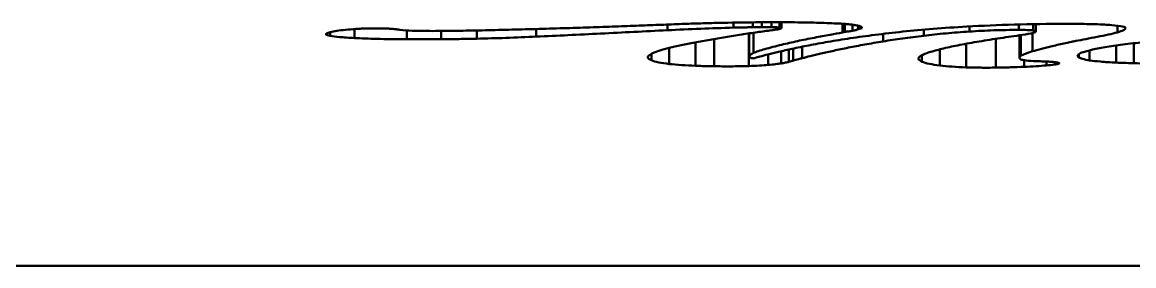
# Model space of a CAD drawing. Header units: inches. Extents: x 0.5 to 16.8, y 0.4 to 9.6.
# Drawn here: x 5.1513 to 5.4384, y 2.1155 to 2.1785 of the extents above; entities that cross this region are included whole.
import ezdxf

# ---------------------------------------------------------------- set-up
doc = ezdxf.new("R2010")
doc.units = ezdxf.units.IN
doc.header["$LTSCALE"] = 0.75
doc.header["$MEASUREMENT"] = 0
doc.layers.add('Visible', color=7, linetype='Continuous', lineweight=50)

msp = doc.modelspace()

# ---------------------------------------------------------------- linework, layer by layer
at = {"layer": 'Visible'}
for p, q in [((5.23711, 2.17437, -0.61249), (5.23711, 2.1767, -0.61269)), ((5.25059, 2.17406, -0.61622), (5.25059, 2.17635, -0.61641)), ((5.25945, 2.17407, -0.61612), (5.25945, 2.17622, -0.6163)), ((5.2687, 2.17421, -0.61445), (5.2687, 2.17635, -0.61463)), ((5.28405, 2.17474, -0.60808), (5.28405, 2.17672, -0.60824)), ((5.31791, 2.1764, -0.58817), (5.31791, 2.17787, -0.58829)), ((5.33504, 2.17707, -0.58012), (5.33504, 2.17837, -0.58023)), ((5.33996, 2.17718, -0.57875), (5.33996, 2.17844, -0.57886)), ((5.34232, 2.17722, -0.57836), (5.34232, 2.17846, -0.57846)), ((5.34478, 2.1772, -0.57856), (5.34478, 2.17847, -0.57866)), ((5.34685, 2.1771, -0.57973), (5.34685, 2.17846, -0.57985)), ((5.34744, 2.17696, -0.5815), (5.34744, 2.17846, -0.58162)), ((5.36102, 2.17818, -0.56679), (5.36122, 2.17818, -0.56679)), ((5.36122, 2.17818, -0.56679), (5.36161, 2.17817, -0.56698)), ((5.36319, 2.17583, -0.59503), (5.36319, 2.17806, -0.59522)), ((5.36378, 2.17596, -0.59346), (5.36378, 2.17802, -0.59364)), ((5.36575, 2.17627, -0.58974), (5.36575, 2.17783, -0.58987)), ((5.36722, 2.17664, -0.58532), (5.36722, 2.17757, -0.5854)), ((5.36811, 2.17697, -0.5813), (5.36811, 2.17721, -0.58132)), ((5.38415, 2.17499, -0.60514), (5.38415, 2.17656, -0.60527)), ((5.39596, 2.17606, -0.59219), (5.39596, 2.1774, -0.5923)), ((5.40866, 2.1765, -0.58699), (5.40866, 2.17789, -0.58711)), ((5.4124, 2.17635, -0.58876), (5.4124, 2.17797, -0.58889)), ((5.41312, 2.17609, -0.59183), (5.41312, 2.17798, -0.59199)), ((5.42224, 2.17805, -0.56835), (5.42283, 2.17805, -0.56835)), ((5.43415, 2.17585, -0.59474), (5.43415, 2.17758, -0.59488)), ((5.23081, 2.17495, -0.60553), (5.23081, 2.17589, -0.60561)), ((5.33002, 2.16708, -0.69999), (5.33002, 2.17413, -0.70057)), ((5.33898, 2.16715, -0.6992), (5.33898, 2.17558, -0.6999)), ((5.33907, 2.16968, -0.66879), (5.33907, 2.1756, -0.66929)), ((5.33907, 2.16964, -0.66931), (5.33907, 2.1756, -0.66981)), ((5.34016, 2.17052, -0.65869), (5.34016, 2.17575, -0.65913)), ((5.37362, 2.17351, -0.62279), (5.37362, 2.17544, -0.62295)), ((5.40275, 2.16673, -0.7042), (5.40275, 2.17419, -0.70482)), ((5.40885, 2.16931, -0.67327), (5.40885, 2.17509, -0.67375)), ((5.40925, 2.16977, -0.66772), (5.40925, 2.17515, -0.66816)), ((5.4122, 2.17095, -0.65359), (5.4122, 2.1757, -0.65399)), ((5.3184, 2.16766, -0.69302), (5.3184, 2.17184, -0.69337)), ((5.3252, 2.1672, -0.69861), (5.3252, 2.17328, -0.69912)), ((5.34734, 2.16783, -0.69106), (5.34734, 2.17097, -0.69132)), ((5.34931, 2.16823, -0.68625), (5.34931, 2.17142, -0.68652)), ((5.35039, 2.16855, -0.68233), (5.35039, 2.17165, -0.68259)), ((5.35275, 2.16917, -0.67488), (5.35275, 2.17215, -0.67512)), ((5.38829, 2.16728, -0.69763), (5.38829, 2.17146, -0.69798)), ((5.39508, 2.1668, -0.70332), (5.39508, 2.1729, -0.70383)), ((5.42697, 2.16861, -0.68164), (5.42697, 2.1712, -0.68186)), ((5.43386, 2.16803, -0.68861), (5.43386, 2.17246, -0.68898)), ((5.43838, 2.16787, -0.69047), (5.43838, 2.17304, -0.6909)), ((5.31378, 2.16865, -0.68115), (5.31378, 2.17029, -0.68129)), ((5.34399, 2.16743, -0.69577), (5.34399, 2.17017, -0.696)), ((5.35039, 2.16855, -0.68233), (5.35039, 2.16852, -0.68272)), ((5.38366, 2.16826, -0.68586), (5.38366, 2.16991, -0.686)), ((5.41004, 2.16693, -0.70175), (5.41004, 2.16865, -0.70189)), ((5.41585, 2.16729, -0.69743), (5.41585, 2.16832, -0.69752)), ((5.4189, 2.1677, -0.69253), (5.4189, 2.16801, -0.69256)), ((5.42421, 2.16935, -0.67282), (5.42421, 2.17023, -0.67289)), ((4.97357, 2.11551, -1.3189), (6.2529, 2.11551, -1.3189))]:
    msp.add_line(p, q, dxfattribs=at)
for points, knots in [([(5.23002, 2.17565, -0.59719), (5.23036, 2.17576, -0.5958), (5.23104, 2.17599, -0.59305), (5.2324, 2.1762, -0.59057), (5.23307, 2.1763, -0.58934)], [0, 0, 0, 0, 0.04375005, 0.08612412, 0.08612412, 0.08612412, 0.08612412]), ([(5.23307, 2.1763, -0.58934), (5.2338, 2.1764, -0.5882), (5.23518, 2.17658, -0.58601), (5.23722, 2.17671, -0.58441), (5.23819, 2.17678, -0.58366)], [0, 0, 0, 0, 0.04120982, 0.07841532, 0.07841532, 0.07841532, 0.07841532]), ([(5.23819, 2.17678, -0.58366), (5.23843, 2.17679, -0.58352), (5.23899, 2.17681, -0.5832), (5.23961, 2.17683, -0.58299), (5.23996, 2.17684, -0.58287)], [0, 0, 0, 0, 0.00849998, 0.01973611, 0.01973611, 0.01973611, 0.01973611]), ([(5.23996, 2.17684, -0.58287), (5.24078, 2.17686, -0.5826), (5.24224, 2.1769, -0.58211), (5.24374, 2.17688, -0.58237), (5.24439, 2.17687, -0.58248)], [0, 0, 0, 0, 0.02595307, 0.04580408, 0.04580408, 0.04580408, 0.04580408]), ([(5.24439, 2.17687, -0.58248), (5.24491, 2.17686, -0.58268), (5.24588, 2.17683, -0.58306), (5.24667, 2.17677, -0.58373), (5.24705, 2.17674, -0.58405)], [0, 0, 0, 0, 0.0167798, 0.03158055, 0.03158055, 0.03158055, 0.03158055]), ([(5.24705, 2.17674, -0.58405), (5.24742, 2.17671, -0.58449), (5.24821, 2.17663, -0.58542), (5.24861, 2.17653, -0.58658), (5.24882, 2.17648, -0.58719)], [0, 0, 0, 0, 0.01750004, 0.03700004, 0.03700004, 0.03700004, 0.03700004]), ([(5.24882, 2.17648, -0.58719), (5.24983, 2.1764, -0.58816), (5.25215, 2.17621, -0.59039), (5.25543, 2.17621, -0.59048), (5.25728, 2.1762, -0.59052)], [0, 0, 0, 0, 0.04130985, 0.09548087, 0.09548087, 0.09548087, 0.09548087]), ([(5.25728, 2.1762, -0.59052), (5.25937, 2.17622, -0.59033), (5.26368, 2.17625, -0.58993), (5.2679, 2.17633, -0.58896), (5.27008, 2.17637, -0.58846)], [0, 0, 0, 0, 0.0639125, 0.1318192, 0.1318192, 0.1318192, 0.1318192]), ([(5.27008, 2.17637, -0.58846), (5.27235, 2.17642, -0.58787), (5.27698, 2.17652, -0.58666), (5.28153, 2.17665, -0.58519), (5.28386, 2.17671, -0.58444)], [0, 0, 0, 0, 0.0715023, 0.145907, 0.145907, 0.145907, 0.145907]), ([(5.28386, 2.17671, -0.58444), (5.28625, 2.17678, -0.58364), (5.291, 2.17691, -0.58205), (5.29564, 2.17707, -0.58017), (5.29793, 2.17714, -0.57924)], [0, 0, 0, 0, 0.0770073, 0.1525396, 0.1525396, 0.1525396, 0.1525396]), ([(5.29793, 2.17714, -0.57924), (5.30012, 2.17722, -0.57832), (5.30437, 2.17737, -0.57653), (5.30859, 2.17753, -0.57465), (5.31063, 2.1776, -0.57375)], [0, 0, 0, 0, 0.0725796, 0.1406334, 0.1406334, 0.1406334, 0.1406334]), ([(5.31791, 2.1764, -0.58817), (5.31503, 2.17626, -0.58987), (5.30927, 2.17597, -0.59328), (5.30355, 2.17569, -0.59674), (5.30069, 2.17554, -0.59847)], [0, 0, 0, 0, 0.102128, 0.2040845, 0.2040845, 0.2040845, 0.2040845]), ([(5.31063, 2.1776, -0.57375), (5.31253, 2.17767, -0.5729), (5.3162, 2.17781, -0.57125), (5.31988, 2.17794, -0.56963), (5.32165, 2.17801, -0.56885)], [0, 0, 0, 0, 0.063561, 0.1226541, 0.1226541, 0.1226541, 0.1226541]), ([(5.33504, 2.17707, -0.58012), (5.33217, 2.17698, -0.58122), (5.32626, 2.17679, -0.58347), (5.32075, 2.17653, -0.58657), (5.31791, 2.1764, -0.58817)], [0, 0, 0, 0, 0.0935014, 0.1925898, 0.1925898, 0.1925898, 0.1925898]), ([(5.32165, 2.17801, -0.56885), (5.32328, 2.17807, -0.56815), (5.32637, 2.17818, -0.56683), (5.32958, 2.17826, -0.56587), (5.3311, 2.1783, -0.56541)], [0, 0, 0, 0, 0.0539449, 0.1022519, 0.1022519, 0.1022519, 0.1022519]), ([(5.3311, 2.1783, -0.56541), (5.33432, 2.17836, -0.56463), (5.34021, 2.17848, -0.5632), (5.34626, 2.17847, -0.56337), (5.34901, 2.17846, -0.56345)], [0, 0, 0, 0, 0.1003159, 0.1838219, 0.1838219, 0.1838219, 0.1838219]), ([(5.3376, 2.17713, -0.57944), (5.33719, 2.17712, -0.57954), (5.33633, 2.1771, -0.57976), (5.33548, 2.17708, -0.58), (5.33504, 2.17707, -0.58012)], [0, 0, 0, 0, 0.01291541, 0.02692653, 0.02692653, 0.02692653, 0.02692653]), ([(5.33711, 2.1753, -0.60131), (5.33844, 2.1755, -0.59893), (5.34092, 2.17587, -0.59448), (5.34363, 2.17623, -0.59017), (5.34488, 2.1764, -0.58817)], [0, 0, 0, 0, 0.0834135, 0.1555753, 0.1555753, 0.1555753, 0.1555753]), ([(5.33996, 2.17718, -0.57875), (5.33957, 2.17717, -0.57888), (5.33879, 2.17715, -0.57913), (5.33799, 2.17714, -0.57934), (5.3376, 2.17713, -0.57944)], [0, 0, 0, 0, 0.01257236, 0.02500476, 0.02500476, 0.02500476, 0.02500476]), ([(5.34232, 2.17722, -0.57836), (5.34186, 2.17721, -0.57847), (5.34109, 2.17719, -0.57867), (5.34029, 2.17719, -0.57873), (5.33996, 2.17718, -0.57875)], [0, 0, 0, 0, 0.01431777, 0.02436764, 0.02436764, 0.02436764, 0.02436764]), ([(5.34478, 2.1772, -0.57856), (5.34436, 2.17721, -0.5785), (5.34355, 2.17721, -0.57839), (5.34272, 2.17722, -0.57837), (5.34232, 2.17722, -0.57836)], [0, 0, 0, 0, 0.01283796, 0.02509822, 0.02509822, 0.02509822, 0.02509822]), ([(5.34685, 2.1771, -0.57973), (5.34656, 2.17713, -0.57944), (5.34599, 2.17718, -0.57884), (5.34519, 2.17719, -0.57865), (5.34478, 2.1772, -0.57856)], [0, 0, 0, 0, 0.01222953, 0.02464173, 0.02464173, 0.02464173, 0.02464173]), ([(5.34488, 2.1764, -0.58817), (5.34494, 2.1764, -0.58811), (5.34504, 2.17641, -0.58799), (5.34507, 2.17643, -0.58784), (5.34508, 2.17643, -0.58778)], [0, 0, 0, 0, 0.002500057, 0.004561576, 0.004561576, 0.004561576, 0.004561576]), ([(5.34508, 2.17643, -0.58778), (5.34513, 2.17644, -0.58771), (5.34524, 2.17645, -0.5876), (5.34526, 2.17646, -0.58745), (5.34527, 2.17646, -0.58738)], [0, 0, 0, 0, 0.002499986, 0.004561534, 0.004561534, 0.004561534, 0.004561534]), ([(5.34527, 2.17646, -0.58738), (5.34568, 2.17652, -0.58674), (5.34638, 2.17661, -0.58562), (5.34685, 2.17671, -0.58438), (5.34705, 2.17676, -0.58385)], [0, 0, 0, 0, 0.02307053, 0.04034052, 0.04034052, 0.04034052, 0.04034052]), ([(5.34744, 2.17696, -0.5815), (5.34742, 2.17698, -0.58118), (5.34737, 2.17704, -0.58054), (5.34702, 2.17708, -0.58), (5.34685, 2.1771, -0.57973)], [0, 0, 0, 0, 0.00961769, 0.01923541, 0.01923541, 0.01923541, 0.01923541]), ([(5.34705, 2.17676, -0.58385), (5.34716, 2.17679, -0.58343), (5.34737, 2.17686, -0.58266), (5.34742, 2.17693, -0.58186), (5.34744, 2.17696, -0.5815)], [0, 0, 0, 0, 0.01334162, 0.02438695, 0.02438695, 0.02438695, 0.02438695]), ([(5.34901, 2.17846, -0.56345), (5.3513, 2.17844, -0.56374), (5.35547, 2.17839, -0.56427), (5.35929, 2.17825, -0.566), (5.36102, 2.17818, -0.56679)], [0, 0, 0, 0, 0.0696312, 0.1272896, 0.1272896, 0.1272896, 0.1272896]), ([(5.36161, 2.17817, -0.56698), (5.36187, 2.17815, -0.56717), (5.36251, 2.17811, -0.56763), (5.36312, 2.17807, -0.56814), (5.36348, 2.17804, -0.56845)], [0, 0, 0, 0, 0.00965014, 0.02421449, 0.02421449, 0.02421449, 0.02421449]), ([(5.36348, 2.17804, -0.56845), (5.36391, 2.17801, -0.56885), (5.3648, 2.17794, -0.56968), (5.36549, 2.17786, -0.57068), (5.36585, 2.17781, -0.5712)], [0, 0, 0, 0, 0.01767767, 0.03697804, 0.03697804, 0.03697804, 0.03697804]), ([(5.36575, 2.17627, -0.58974), (5.36561, 2.17624, -0.59006), (5.36533, 2.17619, -0.59071), (5.36495, 2.17614, -0.5913), (5.36476, 2.17611, -0.5916)], [0, 0, 0, 0, 0.01073831, 0.02149993, 0.02149993, 0.02149993, 0.02149993]), ([(5.36722, 2.17664, -0.58532), (5.36703, 2.17658, -0.58604), (5.36663, 2.17645, -0.58754), (5.36605, 2.17633, -0.58898), (5.36575, 2.17627, -0.58974)], [0, 0, 0, 0, 0.02263018, 0.0474723, 0.0474723, 0.0474723, 0.0474723]), ([(5.36585, 2.17781, -0.5712), (5.3662, 2.17776, -0.57182), (5.36695, 2.17765, -0.57315), (5.36739, 2.17753, -0.57463), (5.36762, 2.17746, -0.57542)], [0, 0, 0, 0, 0.02169243, 0.04675358, 0.04675358, 0.04675358, 0.04675358]), ([(5.36811, 2.17697, -0.5813), (5.36797, 2.17692, -0.58196), (5.3677, 2.1768, -0.58331), (5.36738, 2.17669, -0.58465), (5.36722, 2.17664, -0.58532)], [0, 0, 0, 0, 0.02069124, 0.04197794, 0.04197794, 0.04197794, 0.04197794]), ([(5.36762, 2.17746, -0.57542), (5.36781, 2.17739, -0.57633), (5.36821, 2.17722, -0.57827), (5.36815, 2.17706, -0.58025), (5.36811, 2.17697, -0.5813)], [0, 0, 0, 0, 0.02840004, 0.06040097, 0.06040097, 0.06040097, 0.06040097]), ([(5.37874, 2.17603, -0.59258), (5.38125, 2.17629, -0.58952), (5.38615, 2.17678, -0.58356), (5.39229, 2.17717, -0.57887), (5.39527, 2.17736, -0.57659)], [0, 0, 0, 0, 0.1206029, 0.2347807, 0.2347807, 0.2347807, 0.2347807]), ([(5.39527, 2.17736, -0.57659), (5.39928, 2.17756, -0.57428), (5.40722, 2.17794, -0.56969), (5.41634, 2.17802, -0.56867), (5.42086, 2.17807, -0.56816)], [0, 0, 0, 0, 0.1393099, 0.276515, 0.276515, 0.276515, 0.276515]), ([(5.40866, 2.1765, -0.58699), (5.40646, 2.17647, -0.5873), (5.40179, 2.17642, -0.58795), (5.39798, 2.17619, -0.59073), (5.39596, 2.17606, -0.59219)], [0, 0, 0, 0, 0.0667878, 0.141391, 0.141391, 0.141391, 0.141391]), ([(5.4124, 2.17635, -0.58876), (5.41193, 2.17639, -0.58824), (5.41093, 2.17648, -0.58715), (5.40944, 2.17649, -0.58705), (5.40866, 2.1765, -0.58699)], [0, 0, 0, 0, 0.02055486, 0.04350049, 0.04350049, 0.04350049, 0.04350049]), ([(5.41299, 2.17594, -0.59366), (5.4131, 2.17602, -0.59268), (5.41328, 2.17616, -0.59099), (5.41266, 2.1763, -0.58942), (5.4124, 2.17635, -0.58876)], [0, 0, 0, 0, 0.02950425, 0.05101001, 0.05101001, 0.05101001, 0.05101001]), ([(5.42086, 2.17807, -0.56816), (5.42115, 2.17807, -0.56816), (5.42162, 2.17807, -0.56816), (5.42206, 2.17806, -0.5683), (5.42224, 2.17805, -0.56835)], [0, 0, 0, 0, 0.00851479, 0.01421551, 0.01421551, 0.01421551, 0.01421551]), ([(5.42283, 2.17805, -0.56835), (5.42376, 2.17804, -0.56846), (5.42564, 2.17803, -0.56866), (5.42743, 2.17798, -0.56924), (5.42835, 2.17795, -0.56953)], [0, 0, 0, 0, 0.02828438, 0.0574047, 0.0574047, 0.0574047, 0.0574047]), ([(5.42835, 2.17795, -0.56953), (5.42919, 2.17792, -0.56986), (5.43078, 2.17787, -0.57048), (5.43207, 2.17778, -0.57157), (5.43268, 2.17774, -0.57208)], [0, 0, 0, 0, 0.02751805, 0.05141894, 0.05141894, 0.05141894, 0.05141894]), ([(5.43268, 2.17774, -0.57208), (5.43376, 2.17763, -0.57341), (5.43604, 2.1774, -0.5762), (5.43622, 2.1771, -0.57981), (5.43632, 2.17694, -0.58169)], [0, 0, 0, 0, 0.0510325, 0.107218, 0.107218, 0.107218, 0.107218]), ([(5.43632, 2.17694, -0.58169), (5.43619, 2.17676, -0.58381), (5.43592, 2.17639, -0.58823), (5.43476, 2.17604, -0.5925), (5.43415, 2.17585, -0.59474)], [0, 0, 0, 0, 0.0645296, 0.1351168, 0.1351168, 0.1351168, 0.1351168]), ([(5.23081, 2.17495, -0.60553), (5.23036, 2.17507, -0.60417), (5.22945, 2.17529, -0.60146), (5.22983, 2.17553, -0.59862), (5.23002, 2.17565, -0.59719)], [0, 0, 0, 0, 0.04305013, 0.08637235, 0.08637235, 0.08637235, 0.08637235]), ([(5.23711, 2.17437, -0.61249), (5.23571, 2.17445, -0.61151), (5.23307, 2.17461, -0.60967), (5.23153, 2.17484, -0.60685), (5.23081, 2.17495, -0.60553)], [0, 0, 0, 0, 0.05131098, 0.09673461, 0.09673461, 0.09673461, 0.09673461]), ([(5.25059, 2.17406, -0.61622), (5.24794, 2.17408, -0.61594), (5.24323, 2.17413, -0.61545), (5.23897, 2.1743, -0.61339), (5.23711, 2.17437, -0.61249)], [0, 0, 0, 0, 0.0803916, 0.1431237, 0.1431237, 0.1431237, 0.1431237]), ([(5.25945, 2.17407, -0.61612), (5.25792, 2.17406, -0.61625), (5.25497, 2.17404, -0.6165), (5.25202, 2.17405, -0.61631), (5.25059, 2.17406, -0.61622)], [0, 0, 0, 0, 0.04658125, 0.09011647, 0.09011647, 0.09011647, 0.09011647]), ([(5.2687, 2.17421, -0.61445), (5.26718, 2.17418, -0.61482), (5.26413, 2.17412, -0.61555), (5.26101, 2.17409, -0.61593), (5.25945, 2.17407, -0.61612)], [0, 0, 0, 0, 0.0476163, 0.09559349, 0.09559349, 0.09559349, 0.09559349]), ([(5.28405, 2.17474, -0.60808), (5.28146, 2.17463, -0.60943), (5.27653, 2.17441, -0.612), (5.27122, 2.17427, -0.61366), (5.2687, 2.17421, -0.61445)], [0, 0, 0, 0, 0.0888908, 0.1692964, 0.1692964, 0.1692964, 0.1692964]), ([(5.30069, 2.17554, -0.59847), (5.29788, 2.1754, -0.60015), (5.29239, 2.17513, -0.60345), (5.28679, 2.17487, -0.60656), (5.28405, 2.17474, -0.60808)], [0, 0, 0, 0, 0.09977, 0.1953711, 0.1953711, 0.1953711, 0.1953711]), ([(5.32146, 2.17254, -0.63446), (5.32261, 2.17278, -0.63166), (5.32492, 2.17325, -0.62602), (5.32759, 2.1737, -0.62054), (5.32894, 2.17393, -0.61779)], [0, 0, 0, 0, 0.0927699, 0.1862593, 0.1862593, 0.1862593, 0.1862593]), ([(5.32894, 2.17393, -0.61779), (5.33024, 2.17417, -0.61493), (5.33279, 2.17463, -0.60935), (5.33569, 2.17508, -0.60395), (5.33711, 2.1753, -0.60131)], [0, 0, 0, 0, 0.0960705, 0.1874272, 0.1874272, 0.1874272, 0.1874272]), ([(5.3559, 2.17447, -0.61132), (5.3544, 2.17418, -0.61483), (5.35132, 2.17358, -0.62205), (5.34876, 2.17296, -0.62948), (5.34744, 2.17264, -0.63329)], [0, 0, 0, 0, 0.1168087, 0.2400087, 0.2400087, 0.2400087, 0.2400087]), ([(5.35443, 2.17248, -0.63515), (5.35604, 2.17279, -0.63145), (5.3593, 2.17342, -0.62397), (5.36319, 2.17401, -0.6168), (5.36516, 2.17432, -0.61318)], [0, 0, 0, 0, 0.1234174, 0.249216, 0.249216, 0.249216, 0.249216]), ([(5.36319, 2.17583, -0.59503), (5.36212, 2.17563, -0.5974), (5.35968, 2.17518, -0.60282), (5.35726, 2.17473, -0.60826), (5.3559, 2.17447, -0.61132)], [0, 0, 0, 0, 0.0794512, 0.1817473, 0.1817473, 0.1817473, 0.1817473]), ([(5.36348, 2.17589, -0.59425), (5.36345, 2.17588, -0.59438), (5.36337, 2.17586, -0.59465), (5.36325, 2.17584, -0.5949), (5.36319, 2.17583, -0.59503)], [0, 0, 0, 0, 0.004190723, 0.008556749, 0.008556749, 0.008556749, 0.008556749]), ([(5.36378, 2.17596, -0.59346), (5.36372, 2.17595, -0.59359), (5.3636, 2.17593, -0.59385), (5.36352, 2.1759, -0.59412), (5.36348, 2.17589, -0.59425)], [0, 0, 0, 0, 0.004366012, 0.008556849, 0.008556849, 0.008556849, 0.008556849]), ([(5.36476, 2.17611, -0.5916), (5.36457, 2.17609, -0.5919), (5.3642, 2.17604, -0.59249), (5.36392, 2.17599, -0.59314), (5.36378, 2.17596, -0.59346)], [0, 0, 0, 0, 0.01076164, 0.02150003, 0.02150003, 0.02150003, 0.02150003]), ([(5.37362, 2.17351, -0.62279), (5.37202, 2.17325, -0.62601), (5.36886, 2.17271, -0.6324), (5.36605, 2.17217, -0.63896), (5.36466, 2.1719, -0.64221)], [0, 0, 0, 0, 0.1099139, 0.2179489, 0.2179489, 0.2179489, 0.2179489]), ([(5.36516, 2.17432, -0.61318), (5.36724, 2.17461, -0.60961), (5.37139, 2.17521, -0.6025), (5.3763, 2.17576, -0.59588), (5.37874, 2.17603, -0.59258)], [0, 0, 0, 0, 0.1263101, 0.2514511, 0.2514511, 0.2514511, 0.2514511]), ([(5.38415, 2.17499, -0.60514), (5.38229, 2.17475, -0.6079), (5.37845, 2.17428, -0.61359), (5.37526, 2.17377, -0.61967), (5.37362, 2.17351, -0.62279)], [0, 0, 0, 0, 0.1017979, 0.2095398, 0.2095398, 0.2095398, 0.2095398]), ([(5.39596, 2.17606, -0.59219), (5.39388, 2.17591, -0.59404), (5.38949, 2.17559, -0.59794), (5.38599, 2.17519, -0.60266), (5.38415, 2.17499, -0.60514)], [0, 0, 0, 0, 0.0848794, 0.1788182, 0.1788182, 0.1788182, 0.1788182]), ([(5.38878, 2.17159, -0.64594), (5.3901, 2.17189, -0.6423), (5.39277, 2.1725, -0.63493), (5.39613, 2.17309, -0.62784), (5.39783, 2.17339, -0.62426)], [0, 0, 0, 0, 0.1184464, 0.2395045, 0.2395045, 0.2395045, 0.2395045]), ([(5.39783, 2.17339, -0.62426), (5.3996, 2.17368, -0.62075), (5.40308, 2.17426, -0.61384), (5.40695, 2.17482, -0.60715), (5.40886, 2.17509, -0.60386)], [0, 0, 0, 0, 0.1203079, 0.2362821, 0.2362821, 0.2362821, 0.2362821]), ([(5.40886, 2.17509, -0.60386), (5.40993, 2.17525, -0.60191), (5.41171, 2.17553, -0.59866), (5.41263, 2.17582, -0.59508), (5.41299, 2.17594, -0.59366)], [0, 0, 0, 0, 0.0677587, 0.1125387, 0.1125387, 0.1125387, 0.1125387]), ([(5.42342, 2.17362, -0.62152), (5.42304, 2.17354, -0.62246), (5.42213, 2.17336, -0.62468), (5.42126, 2.17317, -0.62691), (5.42077, 2.17306, -0.62819)], [0, 0, 0, 0, 0.03128995, 0.07316548, 0.07316548, 0.07316548, 0.07316548]), ([(5.42894, 2.17468, -0.60877), (5.42794, 2.1745, -0.611), (5.42607, 2.17414, -0.61524), (5.42427, 2.17379, -0.6195), (5.42342, 2.17362, -0.62152)], [0, 0, 0, 0, 0.0747813, 0.1415515, 0.1415515, 0.1415515, 0.1415515]), ([(5.43415, 2.17585, -0.59474), (5.43341, 2.17566, -0.59708), (5.4319, 2.17526, -0.60184), (5.42993, 2.17488, -0.60643), (5.42894, 2.17468, -0.60877)], [0, 0, 0, 0, 0.0751041, 0.1525871, 0.1525871, 0.1525871, 0.1525871]), ([(5.43149, 2.1721, -0.63976), (5.43299, 2.17233, -0.63698), (5.43592, 2.17279, -0.6315), (5.43982, 2.17319, -0.62665), (5.44173, 2.17339, -0.62426)], [0, 0, 0, 0, 0.0963133, 0.1895134, 0.1895134, 0.1895134, 0.1895134]), ([(5.31309, 2.16983, -0.66703), (5.31339, 2.17005, -0.66442), (5.31401, 2.17049, -0.65906), (5.31529, 2.17093, -0.65383), (5.31594, 2.17115, -0.65114)], [0, 0, 0, 0, 0.0802235, 0.164718, 0.164718, 0.164718, 0.164718]), ([(5.31594, 2.17115, -0.65114), (5.31672, 2.17138, -0.64836), (5.31831, 2.17185, -0.64272), (5.3204, 2.17231, -0.63725), (5.32146, 2.17254, -0.63446)], [0, 0, 0, 0, 0.0881206, 0.179067, 0.179067, 0.179067, 0.179067]), ([(5.34016, 2.17052, -0.65869), (5.33987, 2.17038, -0.66046), (5.33932, 2.1701, -0.66381), (5.33915, 2.16981, -0.6672), (5.33907, 2.16968, -0.66879)], [0, 0, 0, 0, 0.0548009, 0.103659, 0.103659, 0.103659, 0.103659]), ([(5.34311, 2.17153, -0.64663), (5.3425, 2.17135, -0.6487), (5.34134, 2.17102, -0.65268), (5.34054, 2.17068, -0.65675), (5.34016, 2.17052, -0.65869)], [0, 0, 0, 0, 0.0661084, 0.1266626, 0.1266626, 0.1266626, 0.1266626]), ([(5.34183, 2.16959, -0.66987), (5.3425, 2.16977, -0.66768), (5.344, 2.17019, -0.66274), (5.3457, 2.17059, -0.65787), (5.34665, 2.17082, -0.65516)], [0, 0, 0, 0, 0.0701395, 0.1578154, 0.1578154, 0.1578154, 0.1578154]), ([(5.34744, 2.17264, -0.63329), (5.34667, 2.17245, -0.63554), (5.34517, 2.17208, -0.63997), (5.34379, 2.17171, -0.64443), (5.34311, 2.17153, -0.64663)], [0, 0, 0, 0, 0.0727323, 0.1429462, 0.1429462, 0.1429462, 0.1429462]), ([(5.34665, 2.17082, -0.65516), (5.3478, 2.17108, -0.652), (5.35025, 2.17164, -0.64527), (5.35298, 2.17219, -0.63866), (5.35443, 2.17248, -0.63515)], [0, 0, 0, 0, 0.1029093, 0.2187834, 0.2187834, 0.2187834, 0.2187834]), ([(5.36466, 2.1719, -0.64221), (5.36338, 2.17163, -0.64535), (5.36089, 2.17113, -0.65142), (5.35866, 2.17062, -0.65758), (5.35758, 2.17037, -0.66055)], [0, 0, 0, 0, 0.1036645, 0.2004003, 0.2004003, 0.2004003, 0.2004003]), ([(5.38346, 2.16982, -0.66713), (5.38409, 2.17011, -0.66363), (5.38539, 2.17071, -0.65644), (5.38763, 2.17129, -0.6495), (5.38878, 2.17159, -0.64594)], [0, 0, 0, 0, 0.1086486, 0.2228699, 0.2228699, 0.2228699, 0.2228699]), ([(5.4122, 2.17095, -0.65359), (5.41155, 2.17074, -0.65605), (5.41031, 2.17035, -0.6607), (5.40959, 2.16996, -0.66547), (5.40925, 2.16977, -0.66772)], [0, 0, 0, 0, 0.0777336, 0.1471921, 0.1471921, 0.1471921, 0.1471921]), ([(5.41732, 2.17228, -0.6376), (5.41638, 2.17206, -0.6403), (5.41453, 2.17161, -0.64558), (5.41297, 2.17117, -0.65096), (5.4122, 2.17095, -0.65359)], [0, 0, 0, 0, 0.0873589, 0.1711209, 0.1711209, 0.1711209, 0.1711209]), ([(5.42077, 2.17306, -0.62819), (5.42019, 2.17294, -0.62969), (5.419, 2.17268, -0.63281), (5.4179, 2.17242, -0.63597), (5.41732, 2.17228, -0.6376)], [0, 0, 0, 0, 0.049128, 0.1021852, 0.1021852, 0.1021852, 0.1021852]), ([(5.42401, 2.17007, -0.66409), (5.42414, 2.17018, -0.66282), (5.42438, 2.17037, -0.66052), (5.42481, 2.17056, -0.65825), (5.425, 2.17065, -0.65722)], [0, 0, 0, 0, 0.03876204, 0.0707387, 0.0707387, 0.0707387, 0.0707387]), ([(5.425, 2.17065, -0.65722), (5.42582, 2.17089, -0.65426), (5.42749, 2.17139, -0.64826), (5.43015, 2.17186, -0.64262), (5.43149, 2.1721, -0.63976)], [0, 0, 0, 0, 0.0936296, 0.1901413, 0.1901413, 0.1901413, 0.1901413]), ([(5.31378, 2.16865, -0.68115), (5.31341, 2.16884, -0.6789), (5.31264, 2.16923, -0.67422), (5.31294, 2.16962, -0.66949), (5.31309, 2.16983, -0.66703)], [0, 0, 0, 0, 0.0695526, 0.1445729, 0.1445729, 0.1445729, 0.1445729]), ([(5.3184, 2.16766, -0.69302), (5.31743, 2.1678, -0.6914), (5.31521, 2.1681, -0.68771), (5.31429, 2.16845, -0.6835), (5.31378, 2.16865, -0.68115)], [0, 0, 0, 0, 0.0576032, 0.1305767, 0.1305767, 0.1305767, 0.1305767]), ([(5.3252, 2.1672, -0.69861), (5.32395, 2.16725, -0.69795), (5.32131, 2.16737, -0.69655), (5.31941, 2.16756, -0.69424), (5.3184, 2.16766, -0.69302)], [0, 0, 0, 0, 0.04253384, 0.09028445, 0.09028445, 0.09028445, 0.09028445]), ([(5.33907, 2.16968, -0.66879), (5.33907, 2.16957, -0.67016), (5.33906, 2.16936, -0.67264), (5.33982, 2.16916, -0.675), (5.34016, 2.16908, -0.67605)], [0, 0, 0, 0, 0.04156092, 0.07521822, 0.07521822, 0.07521822, 0.07521822]), ([(5.34016, 2.16908, -0.67605), (5.34029, 2.16912, -0.67547), (5.34078, 2.1693, -0.67339), (5.34139, 2.16947, -0.67135), (5.34183, 2.16959, -0.66987)], [0, 0, 0, 0, 0.01825175, 0.06526381, 0.06526381, 0.06526381, 0.06526381]), ([(5.34734, 2.16783, -0.69106), (5.34687, 2.16776, -0.69188), (5.34591, 2.16762, -0.69356), (5.34465, 2.1675, -0.69502), (5.34399, 2.16743, -0.69577)], [0, 0, 0, 0, 0.02872723, 0.05894726, 0.05894726, 0.05894726, 0.05894726]), ([(5.34931, 2.16823, -0.68625), (5.34905, 2.16816, -0.68705), (5.34851, 2.16802, -0.6887), (5.34774, 2.16789, -0.69026), (5.34734, 2.16783, -0.69106)], [0, 0, 0, 0, 0.02569657, 0.05298782, 0.05298782, 0.05298782, 0.05298782]), ([(5.35039, 2.16852, -0.68272), (5.35023, 2.16848, -0.68321), (5.34986, 2.16838, -0.68438), (5.34951, 2.16828, -0.68557), (5.34931, 2.16823, -0.68625)], [0, 0, 0, 0, 0.01573422, 0.03764444, 0.03764444, 0.03764444, 0.03764444]), ([(5.35177, 2.16894, -0.67772), (5.35156, 2.16888, -0.67845), (5.35111, 2.16875, -0.67999), (5.35064, 2.16862, -0.68152), (5.35039, 2.16855, -0.68233)], [0, 0, 0, 0, 0.02318006, 0.04904144, 0.04904144, 0.04904144, 0.04904144]), ([(5.35275, 2.16917, -0.67488), (5.3526, 2.16914, -0.67524), (5.35221, 2.16907, -0.67617), (5.35194, 2.16899, -0.67713), (5.35177, 2.16894, -0.67772)], [0, 0, 0, 0, 0.0121165, 0.03069913, 0.03069913, 0.03069913, 0.03069913]), ([(5.35758, 2.17037, -0.66055), (5.35665, 2.17015, -0.66318), (5.35498, 2.16975, -0.66793), (5.35344, 2.16935, -0.67273), (5.35275, 2.16917, -0.67488)], [0, 0, 0, 0, 0.0851488, 0.1540096, 0.1540096, 0.1540096, 0.1540096]), ([(5.38366, 2.16826, -0.68586), (5.38322, 2.16851, -0.6829), (5.3823, 2.16902, -0.67666), (5.38306, 2.16955, -0.67041), (5.38346, 2.16982, -0.66713)], [0, 0, 0, 0, 0.0912459, 0.191776, 0.191776, 0.191776, 0.191776]), ([(5.38829, 2.16728, -0.69763), (5.38731, 2.16741, -0.696), (5.38512, 2.16772, -0.69234), (5.38418, 2.16807, -0.68817), (5.38366, 2.16826, -0.68586)], [0, 0, 0, 0, 0.0578235, 0.1295944, 0.1295944, 0.1295944, 0.1295944]), ([(5.40925, 2.16977, -0.66772), (5.40904, 2.16961, -0.66968), (5.40866, 2.16931, -0.67328), (5.40906, 2.16901, -0.67687), (5.40925, 2.16887, -0.6785)], [0, 0, 0, 0, 0.0601332, 0.1102929, 0.1102929, 0.1102929, 0.1102929]), ([(5.40925, 2.16887, -0.6785), (5.40956, 2.16876, -0.67983), (5.41014, 2.16856, -0.68227), (5.41223, 2.16844, -0.68366), (5.41319, 2.16839, -0.68429)], [0, 0, 0, 0, 0.03979402, 0.07369184, 0.07369184, 0.07369184, 0.07369184]), ([(5.41319, 2.16839, -0.68429), (5.41386, 2.16838, -0.68443), (5.41512, 2.16835, -0.6847), (5.41622, 2.1683, -0.68536), (5.41673, 2.16827, -0.68566)], [0, 0, 0, 0, 0.02074252, 0.03886016, 0.03886016, 0.03886016, 0.03886016]), ([(5.4189, 2.1677, -0.69253), (5.41859, 2.16763, -0.69336), (5.4179, 2.16748, -0.69519), (5.41657, 2.16736, -0.69664), (5.41585, 2.16729, -0.69743)], [0, 0, 0, 0, 0.02675471, 0.05931724, 0.05931724, 0.05931724, 0.05931724]), ([(5.41673, 2.16827, -0.68566), (5.41711, 2.16824, -0.68602), (5.4179, 2.16818, -0.68677), (5.41843, 2.1681, -0.68772), (5.4187, 2.16806, -0.68821)], [0, 0, 0, 0, 0.01591394, 0.03297988, 0.03297988, 0.03297988, 0.03297988]), ([(5.4187, 2.16806, -0.68821), (5.41889, 2.16801, -0.68883), (5.41934, 2.16789, -0.69025), (5.41905, 2.16777, -0.69171), (5.4189, 2.1677, -0.69253)], [0, 0, 0, 0, 0.01952559, 0.04465038, 0.04465038, 0.04465038, 0.04465038]), ([(5.42421, 2.16935, -0.67282), (5.42405, 2.16947, -0.67132), (5.42375, 2.16971, -0.66842), (5.42393, 2.16996, -0.6655), (5.42401, 2.17007, -0.66409)], [0, 0, 0, 0, 0.04588371, 0.08915967, 0.08915967, 0.08915967, 0.08915967]), ([(5.42697, 2.16861, -0.68164), (5.42631, 2.16873, -0.68022), (5.42501, 2.16896, -0.6774), (5.42448, 2.16922, -0.67434), (5.42421, 2.16935, -0.67282)], [0, 0, 0, 0, 0.04753944, 0.09461385, 0.09461385, 0.09461385, 0.09461385]), ([(5.43386, 2.16803, -0.68861), (5.4324, 2.16811, -0.68766), (5.4296, 2.16826, -0.68583), (5.42782, 2.1685, -0.683), (5.42697, 2.16861, -0.68164)], [0, 0, 0, 0, 0.0522525, 0.1007583, 0.1007583, 0.1007583, 0.1007583]), ([(5.43838, 2.16787, -0.69047), (5.4375, 2.1679, -0.6902), (5.43593, 2.16794, -0.68972), (5.43449, 2.168, -0.68894), (5.43386, 2.16803, -0.68861)], [0, 0, 0, 0, 0.028068, 0.04986963, 0.04986963, 0.04986963, 0.04986963]), ([(5.44508, 2.16777, -0.69175), (5.44389, 2.16778, -0.6916), (5.44163, 2.1678, -0.69133), (5.43943, 2.16785, -0.69075), (5.43838, 2.16787, -0.69047)], [0, 0, 0, 0, 0.03638081, 0.06930575, 0.06930575, 0.06930575, 0.06930575]), ([(5.33002, 2.16708, -0.69999), (5.32897, 2.1671, -0.69972), (5.32735, 2.16714, -0.69932), (5.32576, 2.16718, -0.6988), (5.3252, 2.1672, -0.69861)], [0, 0, 0, 0, 0.03286807, 0.05097371, 0.05097371, 0.05097371, 0.05097371]), ([(5.33898, 2.16715, -0.6992), (5.33739, 2.16711, -0.69969), (5.33445, 2.16703, -0.70059), (5.33141, 2.16707, -0.70018), (5.33002, 2.16708, -0.69999)], [0, 0, 0, 0, 0.04997567, 0.09233208, 0.09233208, 0.09233208, 0.09233208]), ([(5.34399, 2.16743, -0.69577), (5.34326, 2.16737, -0.69648), (5.34179, 2.16725, -0.69791), (5.33992, 2.16718, -0.69877), (5.33898, 2.16715, -0.6992)], [0, 0, 0, 0, 0.03083208, 0.0622586, 0.0622586, 0.0622586, 0.0622586]), ([(5.39508, 2.1668, -0.70332), (5.39383, 2.16686, -0.70265), (5.39118, 2.16698, -0.70123), (5.38929, 2.16717, -0.69888), (5.38829, 2.16728, -0.69763)], [0, 0, 0, 0, 0.04266504, 0.09096427, 0.09096427, 0.09096427, 0.09096427]), ([(5.40275, 2.16673, -0.7042), (5.40145, 2.16672, -0.70434), (5.39882, 2.1667, -0.70461), (5.39633, 2.16677, -0.70375), (5.39508, 2.1668, -0.70332)], [0, 0, 0, 0, 0.03951977, 0.07936095, 0.07936095, 0.07936095, 0.07936095]), ([(5.41004, 2.16693, -0.70175), (5.40889, 2.16689, -0.7023), (5.40656, 2.1668, -0.7034), (5.40403, 2.16675, -0.70393), (5.40275, 2.16673, -0.7042)], [0, 0, 0, 0, 0.03863675, 0.07835224, 0.07835224, 0.07835224, 0.07835224]), ([(5.41585, 2.16729, -0.69743), (5.41498, 2.16723, -0.69826), (5.41322, 2.16709, -0.69993), (5.41111, 2.16699, -0.70114), (5.41004, 2.16693, -0.70175)], [0, 0, 0, 0, 0.03631201, 0.07383613, 0.07383613, 0.07383613, 0.07383613])]:
    msp.add_open_spline(points, degree=3, knots=knots, dxfattribs=at)

doc.saveas('drawing.dxf')
